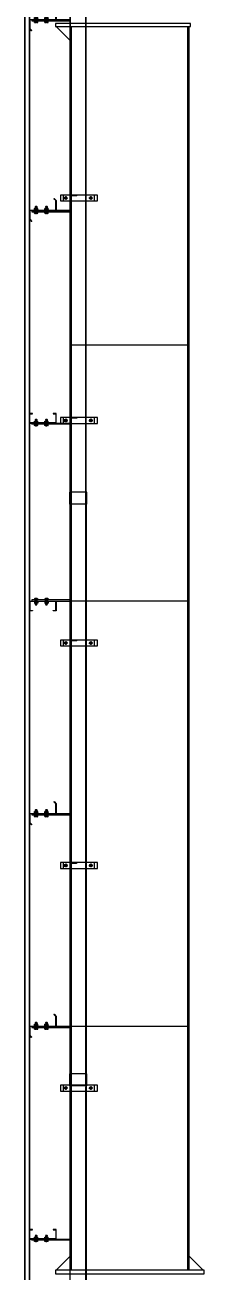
# Model space of a CAD drawing. Header units: inches. Extents: x 315041 to 662841, y -45540 to -35018.
# Drawn here: x 329693.7 to 329705.7, y -36298.3 to -36214.2 of the extents above; entities that cross this region are included whole.
import ezdxf

# ---------------------------------------------------------------- set-up
doc = ezdxf.new("R2010")
doc.units = ezdxf.units.IN
doc.header["$MEASUREMENT"] = 0
doc.linetypes.add('CENTER2', pattern=[28.575, 19.05, -3.175, 3.175, -3.175])
for name, color, linetype in [('2', 2, 'Continuous'), ('251', 251, 'Continuous'), ('3', 3, 'Continuous'), ('5', 5, 'Continuous'), ('6', 6, 'Continuous'), ('8', 8, 'Continuous'), ('9', 9, 'Continuous'), ('DOWNPOUT', 52, 'Continuous')]:
    doc.layers.add(name, color=color, linetype=linetype)

# ---------------------------------------------------------------- blocks, each defined once
blk = doc.blocks.new('A$C6A7930B6')
at = {"layer": '2'}
h = blk.add_hatch(dxfattribs=at)
h.set_pattern_fill('ANSI31', color=256, scale=0.125, angle=-90, style=0)
h.set_pattern_definition([(315, (3303.04439, 11524.56439), (0.011048543456, 0.011048543456), [])])
h.paths.add_polyline_path([(1.5, 1.185), (1.5, 0.619), (0.016, 0.619), (0.016, 0.124), (0.129, 0.011), (0.118, 0), (0, 0.118), (0, 0.635), (1.484, 0.635), (1.484, 1.179), (1.371, 1.292), (1.382, 1.303)])
at = {"layer": '251'}
h = blk.add_hatch(color=256, dxfattribs=at)
h.paths.add_polyline_path([(0.314, 0.668), (0.31, 0.668, 0.192582), (0.332, 0.676, 0.192582), (0.353, 0.668)])
h.paths.add_polyline_path([(0.397, 0.668, 0.192582), (0.418, 0.676, 0.192582), (0.44, 0.668)])
h = blk.add_hatch(color=256, dxfattribs=at)
h.paths.add_polyline_path([(0.314, 0.455), (0.31, 0.455, 0.192582), (0.332, 0.464, 0.192582), (0.353, 0.455)])
h.paths.add_polyline_path([(0.397, 0.455, 0.192582), (0.418, 0.464, 0.192582), (0.44, 0.455)])
h = blk.add_hatch(color=256, dxfattribs=at)
h.paths.add_polyline_path([(0.898, 0.668), (0.893, 0.668, 0.192582), (0.915, 0.676, 0.192582), (0.937, 0.668)])
h.paths.add_polyline_path([(0.98, 0.668, 0.192582), (1.002, 0.676, 0.192582), (1.023, 0.668)])
h = blk.add_hatch(color=256, dxfattribs=at)
h.paths.add_polyline_path([(0.898, 0.455), (0.893, 0.455, 0.192582), (0.915, 0.464, 0.192582), (0.937, 0.455)])
h.paths.add_polyline_path([(0.98, 0.455, 0.192582), (1.002, 0.464, 0.192582), (1.023, 0.455)])
at = {"layer": '9', "linetype": 'Continuous'}
h = blk.add_hatch(dxfattribs=at)
h.set_pattern_fill('ANSI31', color=250, scale=0.25, angle=-90, style=0)
h.set_pattern_definition([(315, (3302.900187, 11527.014995), (0.02209708691, 0.02209708691), [])])
h.paths.add_polyline_path([(2.292, 0.552), (2.292, 0.619), (0.125, 0.619), (0.125, 0.552)])
at = {"layer": '2'}
blk.add_lwpolyline([(1.5, 1.185), (1.5, 0.619), (0.016, 0.619), (0.016, 0.124), (0.129, 0.011), (0.118, 0), (0, 0.118), (0, 0.635), (1.484, 0.635), (1.484, 1.179), (1.371, 1.292), (1.382, 1.303)], close=True, dxfattribs=at)
at = {"layer": '5', "linetype": 'CENTER2', "ltscale": 0.2}
for p, q in [((0.375, 0.436), (0.375, 0.859)), ((0.958, 0.436), (0.958, 0.859))]:
    blk.add_line(p, q, dxfattribs=at)
at = {"layer": '6'}
blk.add_lwpolyline([(2.292, 0.552), (2.292, 0.619), (0.125, 0.619), (0.125, 0.552), (2.292, 0.552)], dxfattribs=at)
at = {"layer": '8'}
for p, q in [((0.288, 0.676), (0.288, 0.739)), ((0.44, 0.748), (0.31, 0.748)), ((0.335, 0.832), (0.325, 0.824)), ((0.325, 0.824), (0.335, 0.817)), ((0.335, 0.772), (0.325, 0.764)), ((0.325, 0.764), (0.325, 0.748)), ((0.332, 0.676), (0.332, 0.739)), ((0.332, 0.676), (0.332, 0.739)), ((0.415, 0.837), (0.335, 0.837)), ((0.335, 0.832), (0.335, 0.837)), ((0.335, 0.832), (0.375, 0.835)), ((0.35, 0.759), (0.415, 0.765)), ((0.425, 0.759), (0.35, 0.759)), ((0.375, 0.837), (0.375, 0.835)), ((0.375, 0.835), (0.375, 0.837)), ((0.415, 0.837), (0.42, 0.83)), ((0.42, 0.83), (0.415, 0.825)), ((0.415, 0.78), (0.425, 0.774)), ((0.425, 0.774), (0.415, 0.765)), ((0.415, 0.765), (0.425, 0.759)), ((0.418, 0.676), (0.418, 0.739)), ((0.425, 0.759), (0.425, 0.748)), ((0.462, 0.676), (0.462, 0.739)), ((0.872, 0.676), (0.872, 0.739)), ((1.023, 0.748), (0.893, 0.748)), ((0.918, 0.832), (0.908, 0.824)), ((0.908, 0.824), (0.918, 0.817)), ((0.918, 0.772), (0.908, 0.764)), ((0.908, 0.764), (0.908, 0.748)), ((0.915, 0.676), (0.915, 0.739)), ((0.915, 0.676), (0.915, 0.739)), ((0.998, 0.837), (0.918, 0.837)), ((0.918, 0.832), (0.918, 0.837)), ((0.918, 0.832), (0.958, 0.835)), ((0.933, 0.759), (0.998, 0.765)), ((1.008, 0.759), (0.933, 0.759)), ((0.958, 0.837), (0.958, 0.835)), ((0.958, 0.835), (0.958, 0.837)), ((0.998, 0.837), (1.003, 0.83)), ((1.003, 0.83), (0.998, 0.825)), ((0.998, 0.78), (1.008, 0.774)), ((1.008, 0.774), (0.998, 0.765)), ((0.998, 0.765), (1.008, 0.759)), ((1.002, 0.676), (1.002, 0.739)), ((1.008, 0.759), (1.008, 0.748)), ((1.045, 0.676), (1.045, 0.739)), ((0.288, 0.464), (0.288, 0.526)), ((0.44, 0.535), (0.31, 0.535)), ((0.436, 0.668), (0.314, 0.668)), ((0.436, 0.552), (0.314, 0.552)), ((0.436, 0.455), (0.314, 0.455)), ((0.325, 0.635), (0.325, 0.552)), ((0.332, 0.464), (0.332, 0.526)), ((0.332, 0.464), (0.332, 0.526)), ((0.418, 0.464), (0.418, 0.526)), ((0.425, 0.635), (0.425, 0.552)), ((0.462, 0.464), (0.462, 0.526)), ((0.872, 0.464), (0.872, 0.526)), ((1.023, 0.535), (0.893, 0.535)), ((1.019, 0.668), (0.898, 0.668)), ((1.019, 0.552), (0.898, 0.552)), ((1.019, 0.455), (0.898, 0.455)), ((0.908, 0.635), (0.908, 0.552)), ((0.915, 0.464), (0.915, 0.526)), ((0.915, 0.464), (0.915, 0.526)), ((1.002, 0.464), (1.002, 0.526)), ((1.008, 0.635), (1.008, 0.552)), ((1.045, 0.464), (1.045, 0.526))]:
    blk.add_line(p, q, dxfattribs=at)
for points in [[(0.335, 0.817), (0.325, 0.809), (0.335, 0.802), (0.415, 0.81), (0.425, 0.819), (0.415, 0.825)], [(0.335, 0.802), (0.325, 0.794), (0.335, 0.787), (0.415, 0.795), (0.425, 0.804), (0.415, 0.81)], [(0.335, 0.787), (0.325, 0.779), (0.335, 0.772), (0.415, 0.78), (0.425, 0.789), (0.415, 0.795)], [(0.918, 0.817), (0.908, 0.809), (0.918, 0.802), (0.998, 0.81), (1.008, 0.819), (0.998, 0.825)], [(0.918, 0.802), (0.908, 0.794), (0.918, 0.787), (0.998, 0.795), (1.008, 0.804), (0.998, 0.81)], [(0.918, 0.787), (0.908, 0.779), (0.918, 0.772), (0.998, 0.78), (1.008, 0.789), (0.998, 0.795)], [(0.275, 0.65), (0.275, 0.668), (0.475, 0.668), (0.475, 0.65)], [(0.275, 0.535), (0.275, 0.552), (0.475, 0.552), (0.475, 0.535)], [(0.859, 0.65), (0.859, 0.668), (1.058, 0.668), (1.058, 0.65)], [(0.859, 0.535), (0.859, 0.552), (1.058, 0.552), (1.058, 0.535)]]:
    blk.add_lwpolyline(points, close=True, dxfattribs=at)
for centre, start, end in [((0.31, 0.716), 46.39718, 133.60282), ((0.353, 0.716), 90, 133.60282), ((0.397, 0.716), 46.39718, 90), ((0.44, 0.716), 46.39718, 133.60282), ((0.893, 0.716), 46.39718, 133.60282), ((0.937, 0.716), 90, 133.60282), ((0.98, 0.716), 46.39718, 90), ((1.023, 0.716), 46.39718, 133.60282), ((0.31, 0.699), 226.39718, 313.60282), ((0.31, 0.503), 46.39718, 133.60282), ((0.31, 0.486), 226.39718, 313.60282), ((0.353, 0.699), 226.39718, 270), ((0.353, 0.503), 90, 133.60282), ((0.353, 0.486), 226.39718, 270), ((0.397, 0.699), 270, 313.60282), ((0.397, 0.503), 46.39718, 90), ((0.397, 0.486), 270, 313.60282), ((0.44, 0.699), 226.39718, 313.60282), ((0.44, 0.503), 46.39718, 133.60282), ((0.44, 0.486), 226.39718, 313.60282), ((0.893, 0.699), 226.39718, 313.60282), ((0.893, 0.503), 46.39718, 133.60282), ((0.893, 0.486), 226.39718, 313.60282), ((0.937, 0.699), 226.39718, 270), ((0.937, 0.503), 90, 133.60282), ((0.937, 0.486), 226.39718, 270), ((0.98, 0.699), 270, 313.60282), ((0.98, 0.503), 46.39718, 90), ((0.98, 0.486), 270, 313.60282), ((1.023, 0.699), 226.39718, 313.60282), ((1.023, 0.503), 46.39718, 133.60282), ((1.023, 0.486), 226.39718, 313.60282)]:
    blk.add_arc(centre, 0.0314, start, end, dxfattribs=at)
blk = doc.blocks.new('*U148')
at = {"layer": '251'}
h = blk.add_hatch(color=256, dxfattribs=at)
h.paths.add_polyline_path([(-0.053, -0.04), (-0.053, -0.043, -0.192582), (-0.048, -0.029, -0.192582), (-0.053, -0.014)])
h.paths.add_polyline_path([(-0.053, 0.014, -0.192582), (-0.048, 0.029, -0.192582), (-0.053, 0.043)])
h = blk.add_hatch(color=256, dxfattribs=at)
h.paths.add_polyline_path([(0.067, -0.04), (0.067, -0.043, -0.192582), (0.073, -0.029, -0.192582), (0.067, -0.014)])
h.paths.add_polyline_path([(0.067, 0.014, -0.192582), (0.073, 0.029, -0.192582), (0.067, 0.043)])
at = {"layer": '5', "linetype": 'CENTER2', "ltscale": 0.2}
blk.add_line((-0.077, 0), (0.206, 0), dxfattribs=at)
at = {"layer": '8'}
for p, q in [((-0.053, 0.04), (-0.053, -0.04)), ((-0.048, 0.058), (-0.006, 0.058)), ((-0.048, 0.029), (-0.006, 0.029)), ((0, 0.043), (0, -0.043)), ((0.056, 0.033), (0, 0.033)), ((0.056, -0.066), (0.056, 0.066)), ((0.056, 0.066), (0.067, 0.066)), ((0.067, -0.066), (0.067, 0.066)), ((0.067, 0.04), (0.067, -0.04)), ((0.073, 0.058), (0.115, 0.058)), ((0.073, 0.029), (0.115, 0.029)), ((0.12, 0.043), (0.12, -0.043)), ((0.128, 0.033), (0.12, 0.033)), ((0.132, 0.027), (0.128, 0.033)), ((0.128, 0.033), (0.128, -0.017)), ((0.128, -0.017), (0.132, 0.027)), ((0.138, 0.033), (0.132, 0.027)), ((0.142, 0.027), (0.138, 0.033)), ((0.175, 0.03), (0.172, 0.027)), ((0.18, 0.027), (0.175, 0.03)), ((0.177, -0.027), (0.178, 0)), ((0.18, 0), (0.178, 0)), ((0.178, 0), (0.18, 0)), ((0.18, 0.027), (0.18, -0.027)), ((-0.048, -0.029), (-0.006, -0.029)), ((-0.048, -0.029), (-0.006, -0.029)), ((-0.048, -0.058), (-0.006, -0.058)), ((0.056, -0.033), (0, -0.033)), ((0.056, -0.066), (0.067, -0.066)), ((0.073, -0.029), (0.115, -0.029)), ((0.073, -0.029), (0.115, -0.029)), ((0.073, -0.058), (0.115, -0.058)), ((0.131, -0.033), (0.12, -0.033)), ((0.137, -0.027), (0.131, -0.033)), ((0.171, -0.033), (0.167, -0.027)), ((0.177, -0.027), (0.171, -0.033)), ((0.177, -0.027), (0.18, -0.027))]:
    blk.add_line(p, q, dxfattribs=at)
for points in [[(0.147, -0.027), (0.141, -0.033), (0.137, -0.027), (0.142, 0.027), (0.148, 0.033), (0.152, 0.027)], [(0.157, -0.027), (0.151, -0.033), (0.147, -0.027), (0.152, 0.027), (0.158, 0.033), (0.162, 0.027)], [(0.167, -0.027), (0.161, -0.033), (0.157, -0.027), (0.162, 0.027), (0.168, 0.033), (0.172, 0.027)]]:
    blk.add_lwpolyline(points, close=True, dxfattribs=at)
for centre, start, end in [((-0.032, 0.043), 136.3972, 223.6028), ((-0.032, 0.014), 136.3972, 180), ((-0.021, 0.043), 316.3972, 43.6028), ((-0.021, 0.014), 0, 43.6028), ((0.088, 0.043), 136.3972, 223.6028), ((0.088, 0.014), 136.3972, 180), ((0.099, 0.043), 316.3972, 43.6028), ((0.099, 0.014), 0, 43.6028), ((-0.032, -0.014), 180, 223.6028), ((-0.032, -0.043), 136.3972, 223.6028), ((-0.021, -0.014), 316.3972, 0), ((-0.021, -0.043), 316.3972, 43.6028), ((0.088, -0.014), 180, 223.6028), ((0.088, -0.043), 136.3972, 223.6028), ((0.099, -0.014), 316.3972, 0), ((0.099, -0.043), 316.3972, 43.6028)]:
    blk.add_arc(centre, 0.0209, start, end, dxfattribs=at)
blk = doc.blocks.new('*U149')
at = {"layer": '251'}
h = blk.add_hatch(color=256, dxfattribs=at)
h.paths.add_polyline_path([(-0.053, -0.04), (-0.053, -0.043, -0.192582), (-0.048, -0.029, -0.192582), (-0.053, -0.014)])
h.paths.add_polyline_path([(-0.053, 0.014, -0.192582), (-0.048, 0.029, -0.192582), (-0.053, 0.043)])
h = blk.add_hatch(color=256, dxfattribs=at)
h.paths.add_polyline_path([(0.067, -0.04), (0.067, -0.043, -0.192582), (0.073, -0.029, -0.192582), (0.067, -0.014)])
h.paths.add_polyline_path([(0.067, 0.014, -0.192582), (0.073, 0.029, -0.192582), (0.067, 0.043)])
at = {"layer": '5', "linetype": 'CENTER2', "ltscale": 0.2}
blk.add_line((-0.077, 0), (0.206, 0), dxfattribs=at)
at = {"layer": '8'}
for p, q in [((-0.053, 0.04), (-0.053, -0.04)), ((-0.048, 0.058), (-0.006, 0.058)), ((-0.048, 0.029), (-0.006, 0.029)), ((0, 0.043), (0, -0.043)), ((0.056, 0.033), (0, 0.033)), ((0.056, -0.066), (0.056, 0.066)), ((0.056, 0.066), (0.067, 0.066)), ((0.067, -0.066), (0.067, 0.066)), ((0.067, 0.04), (0.067, -0.04)), ((0.073, 0.058), (0.115, 0.058)), ((0.073, 0.029), (0.115, 0.029)), ((0.12, 0.043), (0.12, -0.043)), ((0.128, 0.033), (0.12, 0.033)), ((0.132, 0.027), (0.128, 0.033)), ((0.128, 0.033), (0.128, -0.017)), ((0.128, -0.017), (0.132, 0.027)), ((0.138, 0.033), (0.132, 0.027)), ((0.142, 0.027), (0.138, 0.033)), ((0.175, 0.03), (0.172, 0.027)), ((0.18, 0.027), (0.175, 0.03)), ((0.177, -0.027), (0.178, 0)), ((0.18, 0), (0.178, 0)), ((0.178, 0), (0.18, 0)), ((0.18, 0.027), (0.18, -0.027)), ((-0.048, -0.029), (-0.006, -0.029)), ((-0.048, -0.029), (-0.006, -0.029)), ((-0.048, -0.058), (-0.006, -0.058)), ((0.056, -0.033), (0, -0.033)), ((0.056, -0.066), (0.067, -0.066)), ((0.073, -0.029), (0.115, -0.029)), ((0.073, -0.029), (0.115, -0.029)), ((0.073, -0.058), (0.115, -0.058)), ((0.131, -0.033), (0.12, -0.033)), ((0.137, -0.027), (0.131, -0.033)), ((0.171, -0.033), (0.167, -0.027)), ((0.177, -0.027), (0.171, -0.033)), ((0.177, -0.027), (0.18, -0.027))]:
    blk.add_line(p, q, dxfattribs=at)
for points in [[(0.147, -0.027), (0.141, -0.033), (0.137, -0.027), (0.142, 0.027), (0.148, 0.033), (0.152, 0.027)], [(0.157, -0.027), (0.151, -0.033), (0.147, -0.027), (0.152, 0.027), (0.158, 0.033), (0.162, 0.027)], [(0.167, -0.027), (0.161, -0.033), (0.157, -0.027), (0.162, 0.027), (0.168, 0.033), (0.172, 0.027)]]:
    blk.add_lwpolyline(points, close=True, dxfattribs=at)
for centre, start, end in [((-0.032, 0.043), 136.3972, 223.6028), ((-0.032, 0.014), 136.3972, 180), ((-0.021, 0.043), 316.3972, 43.6028), ((-0.021, 0.014), 0, 43.6028), ((0.088, 0.043), 136.3972, 223.6028), ((0.088, 0.014), 136.3972, 180), ((0.099, 0.043), 316.3972, 43.6028), ((0.099, 0.014), 0, 43.6028), ((-0.032, -0.014), 180, 223.6028), ((-0.032, -0.043), 136.3972, 223.6028), ((-0.021, -0.014), 316.3972, 0), ((-0.021, -0.043), 316.3972, 43.6028), ((0.088, -0.014), 180, 223.6028), ((0.088, -0.043), 136.3972, 223.6028), ((0.099, -0.014), 316.3972, 0), ((0.099, -0.043), 316.3972, 43.6028)]:
    blk.add_arc(centre, 0.0209, start, end, dxfattribs=at)
blk = doc.blocks.new('A$C174458B3')
at = {"layer": '2'}
blk.add_lwpolyline([(1.333, 0.017), (1.483, 0.017), (1.483, 0.525), (0.017, 0.525), (0.017, 0.017), (0.167, 0.017), (0.167, 0), (0, 0), (0, 0.542), (1.5, 0.542), (1.5, 0), (1.333, 0), (1.333, 0.017)], dxfattribs=at)
at = {"layer": '5'}
blk.add_lwpolyline([(2.292, 0.542), (2.292, 0.608), (0.125, 0.608), (0.125, 0.542), (2.292, 0.542)], dxfattribs=at)
at = {"layer": '251', "color": 147, "xscale": 1.5, "yscale": 1.5, "zscale": 1.5, "rotation": 270}
for name, p in [('*U149', (0.375, 0.608)), ('*U148', (0.958, 0.608))]:
    blk.add_blockref(name, p, dxfattribs=at)

msp = doc.modelspace()

# ---------------------------------------------------------------- hatches: boundary and pattern name
h = msp.add_hatch()
h.set_pattern_fill('ANSI31', color=1, scale=0.15, style=0)
h.set_pattern_definition([(45, (319267.18048, -35055.556415), (-0.013258252147, 0.013258252147), [])])
edge = h.paths.add_edge_path()
edge.add_line((329697.1976, -36225.6976), (329696.7976, -36225.6976))
edge.add_line((329696.7976, -36225.6976), (329696.7976, -36226.0976))
edge.add_arc((329696.7976, -36226.0676), 0.03, 270, 360)
edge.add_line((329696.8276, -36226.0676), (329696.8276, -36225.7276))
edge.add_line((329696.8276, -36225.7276), (329697.1676, -36225.7276))
edge.add_arc((329697.1676, -36225.6976), 0.03, 270, 360)
h = msp.add_hatch()
h.set_pattern_fill('ANSI31', color=1, scale=0.15, style=0)
h.set_pattern_definition([(45, (319267.18048, -35070.556415), (-0.013258252147, 0.013258252147), [])])
edge = h.paths.add_edge_path()
edge.add_line((329697.1976, -36240.6976), (329696.7976, -36240.6976))
edge.add_line((329696.7976, -36240.6976), (329696.7976, -36241.0976))
edge.add_arc((329696.7976, -36241.0676), 0.03, 270, 360)
edge.add_line((329696.8276, -36241.0676), (329696.8276, -36240.7276))
edge.add_line((329696.8276, -36240.7276), (329697.1676, -36240.7276))
edge.add_arc((329697.1676, -36240.6976), 0.03, 270, 360)
h = msp.add_hatch()
h.set_pattern_fill('ANSI31', color=1, scale=0.15, style=0)
h.set_pattern_definition([(45, (319267.18048, -35085.556415), (-0.013258252147, 0.013258252147), [])])
edge = h.paths.add_edge_path()
edge.add_line((329697.1976, -36255.6976), (329696.7976, -36255.6976))
edge.add_line((329696.7976, -36255.6976), (329696.7976, -36256.0976))
edge.add_arc((329696.7976, -36256.0676), 0.03, 270, 360)
edge.add_line((329696.8276, -36256.0676), (329696.8276, -36255.7276))
edge.add_line((329696.8276, -36255.7276), (329697.1676, -36255.7276))
edge.add_arc((329697.1676, -36255.6976), 0.03, 270, 360)
h = msp.add_hatch()
h.set_pattern_fill('ANSI31', color=1, scale=0.15, style=0)
h.set_pattern_definition([(45, (319267.18048, -35100.556415), (-0.013258252147, 0.013258252147), [])])
edge = h.paths.add_edge_path()
edge.add_line((329697.1976, -36270.6976), (329696.7976, -36270.6976))
edge.add_line((329696.7976, -36270.6976), (329696.7976, -36271.0976))
edge.add_arc((329696.7976, -36271.0676), 0.03, 270, 360)
edge.add_line((329696.8276, -36271.0676), (329696.8276, -36270.7276))
edge.add_line((329696.8276, -36270.7276), (329697.1676, -36270.7276))
edge.add_arc((329697.1676, -36270.6976), 0.03, 270, 360)
h = msp.add_hatch()
h.set_pattern_fill('ANSI31', color=1, scale=0.15, style=0)
h.set_pattern_definition([(45, (319267.18048, -35115.556415), (-0.013258252147, 0.013258252147), [])])
edge = h.paths.add_edge_path()
edge.add_line((329697.1976, -36285.6976), (329696.7976, -36285.6976))
edge.add_line((329696.7976, -36285.6976), (329696.7976, -36286.0976))
edge.add_arc((329696.7976, -36286.0676), 0.03, 270, 360)
edge.add_line((329696.8276, -36286.0676), (329696.8276, -36285.7276))
edge.add_line((329696.8276, -36285.7276), (329697.1676, -36285.7276))
edge.add_arc((329697.1676, -36285.6976), 0.03, 270, 360)

# ---------------------------------------------------------------- linework, layer by layer
at = {"color": 2}
for points in [[(329696.0721, -36226.0976), (329698.5721, -36226.0976), (329698.5721, -36225.6976), (329696.0721, -36225.6976)], [(329696.0721, -36241.0976), (329698.5721, -36241.0976), (329698.5721, -36240.6976), (329696.0721, -36240.6976)], [(329696.0721, -36256.0976), (329698.5721, -36256.0976), (329698.5721, -36255.6976), (329696.0721, -36255.6976)], [(329696.0721, -36271.0976), (329698.5721, -36271.0976), (329698.5721, -36270.6976), (329696.0721, -36270.6976)], [(329696.0721, -36286.0976), (329698.5721, -36286.0976), (329698.5721, -36285.6976), (329696.0721, -36285.6976)]]:
    msp.add_lwpolyline(points, close=True, dxfattribs=at)
at = {"color": 1}
for points in [[(329697.1976, -36225.6976), (329696.7976, -36225.6976), (329696.7976, -36226.0976), (329696.7976, -36226.0976, 0.4142136), (329696.8276, -36226.0676), (329696.8276, -36225.7276), (329697.1676, -36225.7276, 0.4142136), (329697.1976, -36225.6976)], [(329697.1976, -36240.6976), (329696.7976, -36240.6976), (329696.7976, -36241.0976), (329696.7976, -36241.0976, 0.4142136), (329696.8276, -36241.0676), (329696.8276, -36240.7276), (329697.1676, -36240.7276, 0.4142136), (329697.1976, -36240.6976)], [(329697.1976, -36255.6976), (329696.7976, -36255.6976), (329696.7976, -36256.0976), (329696.7976, -36256.0976, 0.4142136), (329696.8276, -36256.0676), (329696.8276, -36255.7276), (329697.1676, -36255.7276, 0.4142136), (329697.1976, -36255.6976)], [(329697.1976, -36270.6976), (329696.7976, -36270.6976), (329696.7976, -36271.0976), (329696.7976, -36271.0976, 0.4142136), (329696.8276, -36271.0676), (329696.8276, -36270.7276), (329697.1676, -36270.7276, 0.4142136), (329697.1976, -36270.6976)], [(329697.1976, -36285.6976), (329696.7976, -36285.6976), (329696.7976, -36286.0976), (329696.7976, -36286.0976, 0.4142136), (329696.8276, -36286.0676), (329696.8276, -36285.7276), (329697.1676, -36285.7276, 0.4142136), (329697.1976, -36285.6976)]]:
    msp.add_lwpolyline(points, format="xyb", close=True, dxfattribs=at)
at = {"layer": '2', "color": 9}
for p, q in [((329696.7393, -36215.2829), (329695.7893, -36214.3329)), ((329696.7393, -36388.6769), (329696.7393, -36214.3329)), ((329696.7393, -36298.1769), (329696.7393, -36214.3329)), ((329696.8193, -36298.1769), (329696.8193, -36214.3329)), ((329704.6593, -36298.1769), (329704.6593, -36214.3329)), ((329704.7393, -36298.1769), (329704.7393, -36214.3329)), ((329704.6593, -36235.823), (329696.8193, -36235.823)), ((329704.6593, -36253.076), (329696.8193, -36253.076)), ((329704.6593, -36281.7427), (329696.8193, -36281.7427)), ((329696.7393, -36297.2269), (329695.7893, -36298.1769)), ((329704.7393, -36297.2269), (329705.6893, -36298.1769))]:
    msp.add_line(p, q, dxfattribs=at)
for points in [[(329695.7393, -36214.3329), (329704.8393, -36214.3329), (329704.8393, -36214.1329), (329695.7393, -36214.1329)], [(329705.7393, -36298.1769), (329695.7393, -36298.1769), (329695.7393, -36298.4269), (329705.7393, -36298.4269)]]:
    msp.add_lwpolyline(points, close=True, dxfattribs=at)
at = {"layer": '3'}
msp.add_lwpolyline([(329693.6893, -36447.0118), (329693.6893, -36186.0769), (329693.9893, -36186.0769), (329693.9893, -36447.0118)], close=True, dxfattribs=at)
msp.add_lwpolyline([(329693.6993, -36447.0118), (329693.6993, -36186.0869), (329693.9793, -36186.0869), (329693.9793, -36447.0118)], dxfattribs=at)
at = {"layer": 'DOWNPOUT', "color": 1, "true_color": 0xfa051e}
for p, q in [((329696.2996, -36225.8976), (329696.5468, -36225.8976)), ((329696.4276, -36225.7717), (329696.4276, -36226.012)), ((329697.9883, -36225.8976), (329698.2355, -36225.8976)), ((329698.1163, -36225.7717), (329698.1163, -36226.012)), ((329696.2996, -36240.8976), (329696.5468, -36240.8976)), ((329696.4276, -36240.7717), (329696.4276, -36241.012)), ((329697.9883, -36240.8976), (329698.2355, -36240.8976)), ((329698.1163, -36240.7717), (329698.1163, -36241.012)), ((329696.2996, -36255.8976), (329696.5468, -36255.8976)), ((329696.4276, -36255.7717), (329696.4276, -36256.012)), ((329697.9883, -36255.8976), (329698.2355, -36255.8976)), ((329698.1163, -36255.7717), (329698.1163, -36256.012)), ((329696.2996, -36270.8976), (329696.5468, -36270.8976)), ((329696.4276, -36270.7717), (329696.4276, -36271.012)), ((329697.9883, -36270.8976), (329698.2355, -36270.8976)), ((329698.1163, -36270.7717), (329698.1163, -36271.012)), ((329696.4276, -36285.7717), (329696.4276, -36286.012)), ((329698.1163, -36285.7717), (329698.1163, -36286.012)), ((329696.2996, -36285.8976), (329696.5468, -36285.8976)), ((329697.9883, -36285.8976), (329698.2355, -36285.8976))]:
    msp.add_line(p, q, dxfattribs=at)
at = {"layer": 'DOWNPOUT', "color": 222}
for points in [[(329697.8171, -36246.5143), (329697.8171, -36207.3933), (329697.8514, -36207.2913), (329697.8514, -36206.5125), (329696.6801, -36206.5125), (329696.6801, -36207.2913), (329696.7144, -36207.3933), (329696.7144, -36246.5143)], [(329697.8194, -36285.7257), (329697.8194, -36246.6047), (329697.8537, -36246.5026), (329697.8537, -36245.7239), (329696.6824, -36245.7239), (329696.6824, -36246.5026), (329696.7167, -36246.6047), (329696.7167, -36285.7257)], [(329697.8217, -36324.937), (329697.8217, -36285.816), (329697.856, -36285.714), (329697.856, -36284.9352), (329696.6846, -36284.9352), (329696.6846, -36285.714), (329696.719, -36285.816), (329696.719, -36324.937)]]:
    msp.add_lwpolyline(points, close=True, dxfattribs=at)
for points in [[(329696.751, -36246.5143), (329696.751, -36207.3873), (329696.7167, -36207.2853), (329696.7167, -36206.5125)], [(329697.7805, -36246.5143), (329697.7805, -36207.405), (329697.8148, -36207.303), (329697.8148, -36206.5302)], [(329696.7533, -36285.7257), (329696.7533, -36246.5987), (329696.719, -36246.4966), (329696.719, -36245.7239)], [(329697.7828, -36285.7257), (329697.7828, -36246.6164), (329697.8171, -36246.5143), (329697.8171, -36245.7416)], [(329697.7851, -36324.937), (329697.7851, -36285.8277), (329697.8194, -36285.7257), (329697.8194, -36284.9529)]]:
    msp.add_lwpolyline(points, dxfattribs=at)
at = {"layer": 'DOWNPOUT', "color": 1, "true_color": 0xfa051e}
for points in [[(329696.2685, -36226.0976), (329698.3757, -36226.0976), (329698.3757, -36225.6976), (329696.2685, -36225.6976)], [(329696.2685, -36241.0976), (329698.3757, -36241.0976), (329698.3757, -36240.6976), (329696.2685, -36240.6976)], [(329696.2685, -36256.0976), (329698.3757, -36256.0976), (329698.3757, -36255.6976), (329696.2685, -36255.6976)], [(329696.2685, -36271.0976), (329698.3757, -36271.0976), (329698.3757, -36270.6976), (329696.2685, -36270.6976)], [(329696.2685, -36286.0976), (329698.3757, -36286.0976), (329698.3757, -36285.6976), (329696.2685, -36285.6976)]]:
    msp.add_lwpolyline(points, close=True, dxfattribs=at)
for centre, radius in [((329696.4276, -36225.8976), 0.09), ((329696.4276, -36225.8976), 0.06), ((329698.1163, -36225.8976), 0.09), ((329698.1163, -36225.8976), 0.06), ((329696.4276, -36240.8976), 0.09), ((329696.4276, -36240.8976), 0.06), ((329698.1163, -36240.8976), 0.09), ((329698.1163, -36240.8976), 0.06), ((329696.4276, -36255.8976), 0.09), ((329696.4276, -36255.8976), 0.06), ((329698.1163, -36255.8976), 0.09), ((329698.1163, -36255.8976), 0.06), ((329696.4276, -36270.8976), 0.09), ((329696.4276, -36270.8976), 0.06), ((329698.1163, -36270.8976), 0.09), ((329698.1163, -36270.8976), 0.06), ((329696.4276, -36285.8976), 0.09), ((329696.4276, -36285.8976), 0.06), ((329698.1163, -36285.8976), 0.09), ((329698.1163, -36285.8976), 0.06)]:
    msp.add_circle(centre, radius, dxfattribs=at)

# ---------------------------------------------------------------- block references
at = {"layer": '2', "color": 9, "xscale": 1.200000000011642, "yscale": 1.200000000011642, "zscale": 1.2}
msp.add_blockref('A$C6A7930B6', (329693.9893, -36214.6242), dxfattribs=at)
at = {"layer": '2', "xscale": 1.200000000011642, "yscale": 1.200000000011642, "zscale": 1.2}
for name, p in [('A$C6A7930B6', (329693.9893, -36227.4851)), ('A$C174458B3', (329693.9893, -36253.726)), ('A$C6A7930B6', (329693.9893, -36268.1518)), ('A$C6A7930B6', (329693.9893, -36282.4851))]:
    msp.add_blockref(name, p, dxfattribs=at)
at = {"layer": '2', "xscale": -1.200000000011642, "yscale": 1.200000000011642, "zscale": 1.2, "rotation": 180}
msp.add_blockref('A$C174458B3', (329693.9893, -36240.4261), dxfattribs=at)
at = {"layer": '2', "color": 9, "xscale": -1.200000000011642, "yscale": 1.200000000011642, "zscale": 1.2, "rotation": 180}
msp.add_blockref('A$C174458B3', (329693.9893, -36295.4261), dxfattribs=at)

doc.saveas('drawing.dxf')
